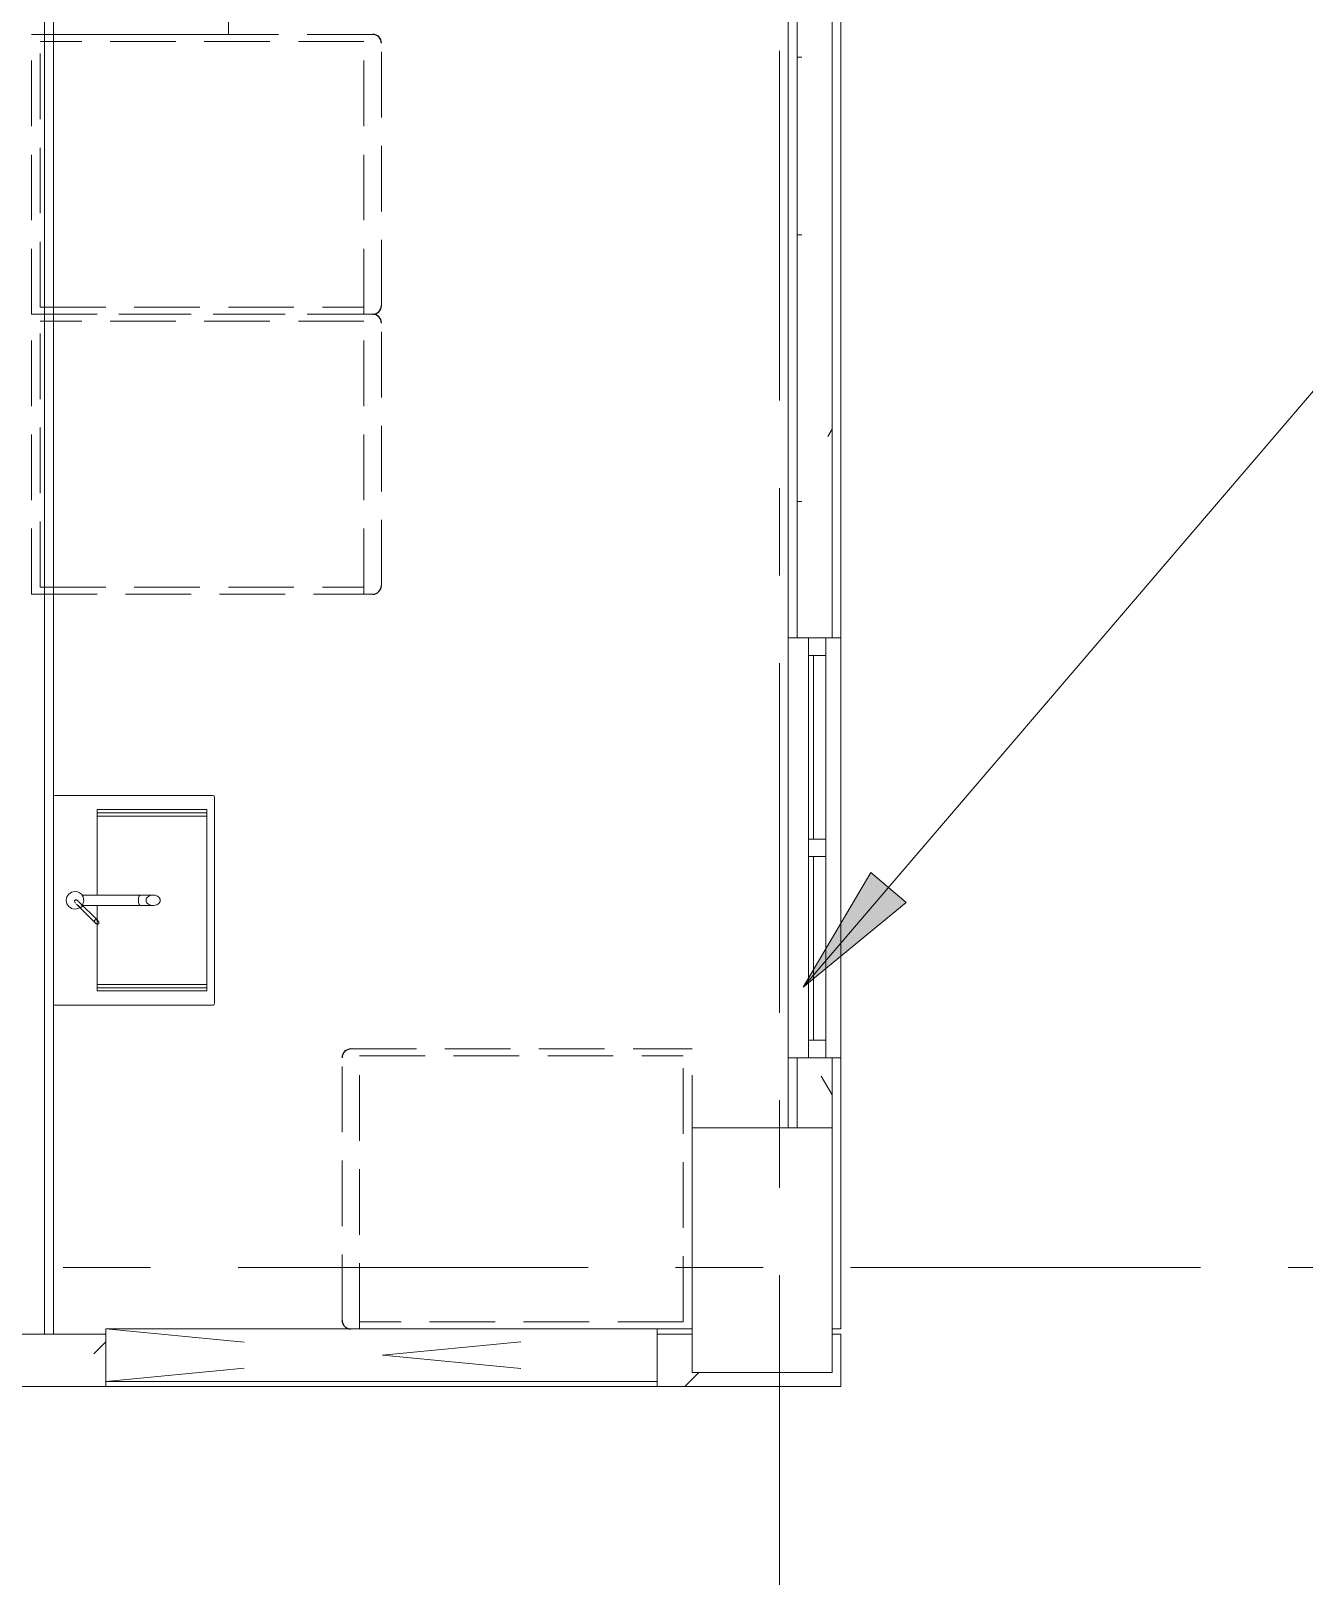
# Model space of a CAD drawing. Header units: millimetres. Extents: x -1834842 to 700335, y -490313101 to 518363.
# Drawn here: x -1236661 to -1233023, y 220288 to 224704 of the extents above; entities that cross this region are included whole.
import ezdxf

# ---------------------------------------------------------------- set-up
doc = ezdxf.new("R2010")
doc.units = ezdxf.units.MM
doc.header["$LTSCALE"] = 0.5
for name, pattern in [('Dash', [1587.5, 793.75, -793.75]), ('IDA - Grid Line', [3500, 2000, -500, 500, -500]), ('IDA - Hidden 065', [537.5, 375, -162.5])]:
    doc.linetypes.add(name, pattern=pattern)
for name, color, linetype, lineweight in [('0-1', 8, 'Continuous', 5), ('A-_ANOTTEXT_T', 7, 'Continuous', 9), ('A-_WALL----_H-1', 7, 'Continuous', 9), ('A-_WALLPRTN_E', 8, 'Continuous', 9), ('S-_COLN----_E-2', 7, 'Continuous', 9)]:
    doc.layers.add(name, color=color, linetype=linetype, lineweight=lineweight)
doc.layers.add('0-LOWER ROOF', color=7, linetype='Continuous')
for name, color, linetype, lineweight, true_color in [('A-_DETA----_E-2', 6, 'IDA - Hidden 065', 9, 0xff00ff), ('A-_DETA----_E-3', 6, 'Continuous', 25, 0xff00ff), ('A-_FLOR----_E', 6, 'Continuous', 9, 0xff00ff), ('A-_GENM----_M', 6, 'Continuous', 9, 0xff00ff), ('A-_WALL----_E', 6, 'Continuous', 9, 0xff00ff), ('A-_WALL----_E-1', 6, 'Continuous', 18, 0xff00ff), ('A-_WALL----_H-2', 9, 'Continuous', 9, 0x808080), ('A-_WALLPRTN_E-1', 6, 'Continuous', 18, 0xff00ff), ('A-_WIND----_E', 6, 'Continuous', 9, 0xff00ff), ('A-_WIND----_H', 6, 'Dash', 9, 0xff00ff), ('M-_SANIFIXR_E', 6, 'Continuous', 9, 0xff00ff), ('S-_ANOTGRID_E-1', 9, 'IDA - Grid Line', 9, 0x808080)]:
    doc.layers.add(name, color=color, linetype=linetype, lineweight=lineweight, true_color=true_color)

# ---------------------------------------------------------------- blocks, each defined once
blk = doc.blocks.new('1599_DB_A_BLK3_1STGD_R21_rvt-2-BLK 2 LOWER ROOF PLAN')
at = {"layer": 'A-_DETA----_E-2', "color": 8}
for p, q in [((-161923.9, -126427.4), (-162898.9, -126427.4)), ((-162898.9, -127227.4), (-162898.9, -126427.4)), ((-161948.9, -126447.4), (-162873.9, -126447.4)), ((-162873.9, -127207.4), (-162873.9, -126447.4)), ((-161948.9, -127227.4), (-161948.9, -126427.4)), ((-161898.9, -127202.4), (-161898.9, -126452.4)), ((-162898.9, -127227.4), (-161923.9, -127227.4)), ((-161923.9, -127227.4), (-162898.9, -127227.4)), ((-162898.9, -128027.4), (-162898.9, -127227.4)), ((-162873.9, -127207.4), (-161948.9, -127207.4)), ((-161948.9, -128027.4), (-161948.9, -127227.4)), ((-161948.9, -127247.4), (-162873.9, -127247.4)), ((-162873.9, -128007.4), (-162873.9, -127247.4)), ((-161898.9, -128002.4), (-161898.9, -127252.4)), ((-162898.9, -128027.4), (-161923.9, -128027.4)), ((-162873.9, -128007.4), (-161948.9, -128007.4)), ((-162011.4, -130102.4), (-162011.4, -129352.4)), ((-161986.4, -129327.4), (-161011.4, -129327.4)), ((-161961.4, -130127.4), (-161961.4, -129327.4)), ((-161961.4, -129347.4), (-161036.4, -129347.4)), ((-161036.4, -130107.4), (-161036.4, -129347.4)), ((-161011.4, -130127.4), (-161011.4, -129327.4)), ((-161036.4, -130107.4), (-161961.4, -130107.4)), ((-161011.4, -130127.4), (-161986.4, -130127.4))]:
    blk.add_line(p, q, dxfattribs=at)
at = {"layer": 'A-_DETA----_E-3', "color": 8}
for centre, start, end in [((-161923.9, -126452.4), 0, 90), ((-161923.9, -127202.4), 270, 0), ((-161923.9, -127252.4), 0, 90), ((-161923.9, -128002.4), 270, 0), ((-161986.4, -129352.4), 90, 180), ((-161986.4, -130102.4), 180, 270)]:
    blk.add_arc(centre, 25, start, end, dxfattribs=at)
at = {"layer": 'A-_FLOR----_E', "color": 8}
for p, q in [((-160711.4, -128152.4), (-160711.4, -124302.4)), ((-160711.4, -129552.4), (-160711.4, -129352.4)), ((-162986.4, -130142.4), (-162686.4, -130142.4)), ((-161111.4, -130142.4), (-161011.4, -130142.4))]:
    blk.add_line(p, q, dxfattribs=at)
at = {"layer": 'A-_GENM----_M', "color": 8}
for p, q in [((-162836.4, -123577.4), (-162836.4, -126427.4)), ((-162336.4, -126427.4), (-162336.4, -123577.4)), ((-162836.4, -126427.4), (-162336.4, -126427.4))]:
    blk.add_line(p, q, dxfattribs=at)
at = {"layer": 'A-_WALL----_E', "color": 8}
for p, q in [((-160611.4, -121127.4), (-160611.4, -128152.4)), ((-160711.4, -124302.4), (-160711.4, -128152.4)), ((-160736.4, -129352.4), (-160736.4, -128152.4)), ((-160736.4, -128152.4), (-160586.4, -128152.4)), ((-160586.4, -128152.4), (-160586.4, -129352.4)), ((-160586.4, -129352.4), (-160736.4, -129352.4)), ((-160711.4, -129352.4), (-160711.4, -129552.4)), ((-160611.4, -129352.4), (-160611.4, -130127.4)), ((-162961.4, -130142.4), (-162861.4, -130142.4)), ((-162861.4, -130142.4), (-162836.4, -130142.4))]:
    blk.add_line(p, q, dxfattribs=at)
at = {"layer": 'A-_WALL----_E-1', "color": 8}
for p, q in [((-160586.4, -128152.4), (-160586.4, -121127.4)), ((-160736.4, -124302.4), (-160736.4, -128152.4)), ((-160736.4, -128152.4), (-160586.4, -128152.4)), ((-160586.4, -129352.4), (-160736.4, -129352.4)), ((-160736.4, -129352.4), (-160736.4, -129552.4)), ((-160586.4, -130127.4), (-160586.4, -129352.4)), ((-160611.4, -130127.4), (-160586.4, -130127.4))]:
    blk.add_line(p, q, dxfattribs=at)
at = {"layer": 'A-_WALL----_H-1', "color": 8}
for p, q in [((-160711.4, -126492), (-160698.2, -126492)), ((-160711.4, -127000), (-160698.2, -127000)), ((-160611.4, -127555.9), (-160623.1, -127576.3)), ((-160711.4, -127762), (-160698.2, -127762)), ((-160611.4, -129458), (-160642.2, -129404.7))]:
    blk.add_line(p, q, dxfattribs=at)
at = {"layer": 'A-_WALL----_H-2', "color": 8}
for p, q in [((-162720.6, -130198.7), (-162686.4, -130164.5)), ((-161032.2, -130292.4), (-160992.2, -130252.4)), ((-160586.7, -130292.4), (-160586.4, -130292))]:
    blk.add_line(p, q, dxfattribs=at)
at = {"layer": 'A-_WALLPRTN_E', "color": 8}
for p, q in [((-162686.4, -130292.4), (-162686.4, -130142.4)), ((-161111.4, -130142.4), (-161111.4, -130292.4)), ((-161111.4, -130292.4), (-162686.4, -130292.4))]:
    blk.add_line(p, q, dxfattribs=at)
at = {"layer": 'A-_WALLPRTN_E-1', "color": 8}
for p, q in [((-162861.4, -130142.4), (-162861.4, -123602.4)), ((-162861.4, -123602.4), (-162861.4, -130142.4)), ((-162836.4, -130142.4), (-162836.4, -123602.4)), ((-162686.4, -130142.4), (-162836.4, -130142.4)), ((-162686.4, -130292.4), (-162686.4, -130142.4)), ((-161011.4, -130142.4), (-161111.4, -130142.4)), ((-161111.4, -130142.4), (-161111.4, -130292.4)), ((-160586.4, -130142.4), (-160611.4, -130142.4)), ((-160586.4, -130292.4), (-160586.4, -130142.4)), ((-166511.4, -130292.4), (-162686.4, -130292.4)), ((-161111.4, -130292.4), (-160586.4, -130292.4))]:
    blk.add_line(p, q, dxfattribs=at)
at = {"layer": 'A-_WIND----_E', "color": 8}
for p, q in [((-160679.2, -128152.4), (-160679.2, -128202.4)), ((-160629.2, -128152.4), (-160679.2, -128152.4)), ((-160629.2, -128202.4), (-160629.2, -128152.4)), ((-160679.2, -128202.4), (-160629.2, -128202.4)), ((-160679.2, -128202.4), (-160679.2, -129302.4)), ((-160679.2, -128202.4), (-160629.2, -128202.4)), ((-160679.2, -129302.4), (-160679.2, -128202.4)), ((-160629.2, -128202.4), (-160679.2, -128202.4)), ((-160664.2, -128727.4), (-160664.2, -128202.4)), ((-160664.2, -128202.4), (-160629.2, -128202.4)), ((-160629.2, -128202.4), (-160629.2, -128727.4)), ((-160629.2, -129302.4), (-160629.2, -128202.4)), ((-160629.2, -128202.4), (-160629.2, -129302.4)), ((-160664.2, -128677.4), (-160664.2, -128252.4)), ((-160629.2, -128252.4), (-160629.2, -128677.4)), ((-160629.2, -128727.4), (-160679.2, -128727.4)), ((-160679.2, -128727.4), (-160679.2, -128777.4)), ((-160679.2, -128727.4), (-160679.2, -128777.4)), ((-160629.2, -128727.4), (-160664.2, -128727.4)), ((-160629.2, -128777.4), (-160629.2, -128727.4)), ((-160629.2, -128777.4), (-160629.2, -128727.4)), ((-160679.2, -128777.4), (-160629.2, -128777.4)), ((-160664.2, -129302.4), (-160664.2, -128777.4)), ((-160664.2, -128777.4), (-160629.2, -128777.4)), ((-160629.2, -128777.4), (-160629.2, -129302.4)), ((-160664.2, -129252.4), (-160664.2, -128827.4)), ((-160629.2, -128827.4), (-160629.2, -129252.4)), ((-160629.2, -129302.4), (-160679.2, -129302.4)), ((-160679.2, -129302.4), (-160679.2, -129352.4)), ((-160629.2, -129302.4), (-160679.2, -129302.4)), ((-160629.2, -129302.4), (-160679.2, -129302.4)), ((-160629.2, -129302.4), (-160664.2, -129302.4)), ((-160629.2, -129352.4), (-160629.2, -129302.4)), ((-160679.2, -129352.4), (-160629.2, -129352.4)), ((-162686.4, -130127.4), (-161111.4, -130127.4)), ((-162686.4, -130277.4), (-162686.4, -130127.4)), ((-162686.4, -130277.4), (-162686.4, -130127.4)), ((-161111.4, -130127.4), (-161111.4, -130277.4)), ((-161111.4, -130277.4), (-161111.4, -130127.4)), ((-161111.4, -130277.4), (-162686.4, -130277.4))]:
    blk.add_line(p, q, dxfattribs=at)
at = {"layer": 'A-_WIND----_H', "color": 8}
for p, q in [((-162686.4, -130127.4), (-161111.4, -130277.4)), ((-162686.4, -130277.4), (-161111.4, -130127.4))]:
    blk.add_line(p, q, dxfattribs=at)
at = {"layer": 'M-_SANIFIXR_E', "color": 8}
for p, q in [((-162836.4, -128607.4), (-162836.4, -129197.4)), ((-162381.4, -128602.4), (-162831.4, -128602.4)), ((-162381.4, -128602.4), (-162831.4, -128602.4)), ((-162376.4, -129197.4), (-162376.4, -128607.4)), ((-162711.4, -128888.3), (-162711.4, -128643.3)), ((-162711.4, -128643.3), (-162397.8, -128643.3)), ((-162397.8, -128652.4), (-162711.4, -128652.4)), ((-162397.8, -128652.4), (-162711.4, -128652.4)), ((-162397.8, -128643.3), (-162397.8, -129161.5)), ((-162711.4, -128888.3), (-162711.4, -128661.5)), ((-162397.8, -128661.5), (-162711.4, -128661.5)), ((-162397.8, -128661.5), (-162397.8, -129143.3)), ((-162775.6, -128905.2), (-162775.8, -128904)), ((-162775.2, -128906.5), (-162775.6, -128905.2)), ((-162774.6, -128907.9), (-162775.2, -128906.5)), ((-162773.7, -128909.3), (-162774.6, -128907.9)), ((-162772.7, -128910.8), (-162773.7, -128909.3)), ((-162772.8, -128900.9), (-162771.5, -128901.2)), ((-162771.5, -128901.2), (-162770, -128901.7)), ((-162770.3, -128913.6), (-162716.2, -128967.6)), ((-162770, -128901.7), (-162768.5, -128902.4)), ((-162768.5, -128902.4), (-162766.9, -128903.4)), ((-162766.9, -128903.4), (-162765.2, -128904.6)), ((-162760.1, -128922.9), (-162765.8, -128917.1)), ((-162765.8, -128917.1), (-162756.5, -128926.5)), ((-162765.2, -128904.6), (-162763.7, -128906)), ((-162763.7, -128906), (-162762.2, -128907.5)), ((-162709.1, -128960.5), (-162763.2, -128906.5)), ((-162762.2, -128907.5), (-162760.9, -128909.1)), ((-162758.6, -128924.3), (-162752.4, -128918.1)), ((-162586.3, -128887.4), (-162754.4, -128887.4)), ((-162754, -128917.4), (-162586.3, -128917.4)), ((-162711.4, -129161.5), (-162711.4, -128916.5)), ((-162711.4, -129143.3), (-162711.4, -128916.5)), ((-162551.3, -128887.4), (-162586.3, -128887.4)), ((-162586.3, -128917.4), (-162551.3, -128917.4)), ((-162571.6, -128902.4), (-162571.2, -128899.3)), ((-162571.2, -128905.5), (-162571.6, -128902.4)), ((-162571.2, -128899.3), (-162569.9, -128896.3)), ((-162569.9, -128908.5), (-162571.2, -128905.5)), ((-162569.9, -128896.3), (-162567.8, -128893.6)), ((-162567.8, -128911.2), (-162569.9, -128908.5)), ((-162567.8, -128893.6), (-162564.9, -128891.2)), ((-162564.9, -128913.5), (-162567.8, -128911.2)), ((-162564.9, -128891.2), (-162561.5, -128889.4)), ((-162561.5, -128915.4), (-162564.9, -128913.5)), ((-162561.5, -128889.4), (-162557.6, -128888.1)), ((-162557.6, -128916.6), (-162561.5, -128915.4)), ((-162557.6, -128888.1), (-162553.4, -128887.5)), ((-162553.4, -128917.3), (-162557.6, -128916.6)), ((-162553.4, -128887.5), (-162549.1, -128887.5)), ((-162549.1, -128917.3), (-162553.4, -128917.3)), ((-162549.1, -128887.5), (-162545, -128888.1)), ((-162545, -128916.6), (-162549.1, -128917.3)), ((-162545, -128888.1), (-162541.1, -128889.4)), ((-162541.1, -128915.4), (-162545, -128916.6)), ((-162541.1, -128889.4), (-162537.6, -128891.2)), ((-162537.6, -128913.5), (-162541.1, -128915.4)), ((-162537.6, -128891.2), (-162534.8, -128893.6)), ((-162534.8, -128911.2), (-162537.6, -128913.5)), ((-162534.8, -128893.6), (-162532.7, -128896.3)), ((-162532.7, -128908.5), (-162534.8, -128911.2)), ((-162532.7, -128896.3), (-162531.4, -128899.3)), ((-162531.4, -128905.5), (-162532.7, -128908.5)), ((-162531.4, -128899.3), (-162530.9, -128902.4)), ((-162530.9, -128902.4), (-162531.4, -128905.5)), ((-162719.1, -128961.6), (-162718.9, -128960.5)), ((-162718.9, -128962.8), (-162719.1, -128961.6)), ((-162718.9, -128960.5), (-162718.6, -128959.6)), ((-162718.6, -128964.1), (-162718.9, -128962.8)), ((-162718.6, -128959.6), (-162718, -128958.8)), ((-162718, -128965.3), (-162718.6, -128964.1)), ((-162718, -128958.8), (-162717.2, -128958.2)), ((-162717.2, -128966.5), (-162718, -128965.3)), ((-162717.2, -128958.2), (-162716.2, -128957.8)), ((-162716.2, -128967.6), (-162717.2, -128966.5)), ((-162716.2, -128957.8), (-162715.1, -128957.7)), ((-162715.1, -128957.7), (-162713.9, -128957.8)), ((-162713.9, -128957.8), (-162712.7, -128958.2)), ((-162712.7, -128958.2), (-162711.4, -128958.8)), ((-162711.4, -128958.8), (-162710.3, -128959.6)), ((-162710.3, -128959.6), (-162709.1, -128960.5)), ((-162709.1, -128960.5), (-162708.2, -128961.6)), ((-162708.2, -128961.6), (-162707.4, -128962.8)), ((-162707.4, -128962.8), (-162706.8, -128964.1)), ((-162706.8, -128964.1), (-162706.4, -128965.3)), ((-162706.4, -128965.3), (-162706.3, -128966.5)), ((-162706.3, -128966.5), (-162706.4, -128967.6)), ((-162715.1, -128968.6), (-162716.2, -128967.6)), ((-162713.9, -128969.4), (-162715.1, -128968.6)), ((-162712.7, -128970), (-162713.9, -128969.4)), ((-162711.4, -128970.3), (-162712.7, -128970)), ((-162710.2, -128970.5), (-162711.4, -128970.3)), ((-162709.1, -128970.3), (-162710.2, -128970.5)), ((-162708.2, -128970), (-162709.1, -128970.3)), ((-162707.4, -128969.4), (-162708.2, -128970)), ((-162706.8, -128968.6), (-162707.4, -128969.4)), ((-162706.4, -128967.6), (-162706.8, -128968.6)), ((-162397.8, -129143.3), (-162711.4, -129143.3)), ((-162397.8, -129152.4), (-162711.4, -129152.4)), ((-162397.8, -129152.4), (-162711.4, -129152.4)), ((-162397.8, -129161.5), (-162711.4, -129161.5)), ((-162831.4, -129202.4), (-162381.4, -129202.4))]:
    blk.add_line(p, q, dxfattribs=at)
for centre, radius, start, end in [((-162831.4, -128607.4), 5, 90, 180), ((-162381.4, -128607.4), 5, 0, 90), ((-162774.4, -128902.4), 25, 90, 270), ((-162774.4, -128902.4), 25, 90, 270), ((-162774.4, -128902.4), 25, 325.2139, 90), ((-162774.4, -128902.4), 25, 270, 304.8918), ((-162774.4, -128902.4), 25, 316.7539, 325.2769), ((-162831.4, -129197.4), 5, 180, 270), ((-162381.4, -129197.4), 5, 270, 0)]:
    blk.add_arc(centre, radius, start, end, dxfattribs=at)
for centre, major_axis, ratio, start_param, end_param in [((-162772.9, -128903.8), (-3.54, -3.54), 0.422618, 4.712389, 5.155867), ((-162772.9, -128903.8), (-3.54, -3.54), 0.422618, 4.268911, 4.712389), ((-162586.3, -128902.4), (0, 15), 0.481984, 6.021386, 7.853982), ((-162586.3, -128902.4), (0, 15), 0.481984, 6.021386, 7.853982), ((-162586.3, -128902.4), (0, 15), 0.481984, 1.570796, 3.403392), ((-162586.3, -128902.4), (0, -15), 0.481984, 4.712389, 6.544985)]:
    blk.add_ellipse(centre, major_axis=major_axis, ratio=ratio, start_param=start_param, end_param=end_param, dxfattribs=at)
for points, knots in [([(-162833.9, -128603.1), (-162834, -128603.1), (-162834.1, -128603.2), (-162834.5, -128603.4), (-162834.8, -128603.7), (-162835.2, -128604.1), (-162835.6, -128604.6), (-162835.8, -128605.1), (-162836, -128605.4), (-162836, -128605.5)], [0.2857143, 0.2857143, 0.2857143, 0.2857143, 0.3214286, 0.3571429, 0.4285714, 0.5, 0.5714286, 0.6785714, 0.7142857, 0.7142857, 0.7142857, 0.7142857]), ([(-162376.8, -128605.5), (-162376.9, -128605.2), (-162377.1, -128604.7), (-162377.5, -128604.1), (-162377.9, -128603.7), (-162378.3, -128603.4), (-162378.6, -128603.2), (-162378.8, -128603.1), (-162378.8, -128603.1)], [0.2857143, 0.2857143, 0.2857143, 0.2857143, 0.4285714, 0.5, 0.5714286, 0.6428571, 0.6785714, 0.7142857, 0.7142857, 0.7142857, 0.7142857]), ([(-162751.3, -128892.7), (-162751.4, -128892.5), (-162751.5, -128892.2), (-162751.8, -128891.7), (-162752.2, -128890.8), (-162752.6, -128890.1), (-162752.8, -128889.7)], [0.2222222, 0.2222222, 0.2222222, 0.2222222, 0.2361111, 0.25, 0.2777778, 0.3333333, 0.3333333, 0.3333333, 0.3333333]), ([(-162752.8, -128915), (-162752.6, -128914.6), (-162752.2, -128914), (-162751.8, -128913.1), (-162751.5, -128912.5), (-162751.4, -128912.2), (-162751.3, -128912.1)], [0.6666667, 0.6666667, 0.6666667, 0.6666667, 0.7222222, 0.75, 0.7638889, 0.7777778, 0.7777778, 0.7777778, 0.7777778])]:
    blk.add_open_spline(points, degree=3, knots=knots, dxfattribs=at)
for points in [[(-162836, -129199.2), (-162835.9, -129199.5), (-162835.6, -129200.1), (-162835.2, -129200.7), (-162834.9, -129200.9)], [(-162834.9, -129200.9), (-162834.7, -129201.2), (-162834.1, -129201.6), (-162833.5, -129201.9), (-162833.2, -129202)], [(-162379.5, -129202), (-162379.2, -129201.9), (-162378.6, -129201.6), (-162378.1, -129201.2), (-162377.8, -129200.9)], [(-162377.8, -129200.9), (-162377.6, -129200.7), (-162377.2, -129200.1), (-162376.8, -129199.5), (-162376.7, -129199.2)]]:
    blk.add_open_spline(points, degree=3, dxfattribs=at)
at = {"layer": 'S-_COLN----_E-2', "color": 8}
for p, q in [((-160611.4, -129552.4), (-161011.4, -129552.4)), ((-161011.4, -129552.4), (-161011.4, -130252.4)), ((-160611.4, -130252.4), (-160611.4, -129552.4)), ((-161011.4, -130252.4), (-160611.4, -130252.4))]:
    blk.add_line(p, q, dxfattribs=at)
blk = doc.blocks.new('BLK2-LOWER ROOF')
at = {"layer": 'A-_ANOTTEXT_T'}
blk.add_hatch(color=8, dxfattribs=at).paths.add_polyline_path([(-71397.3, -129150.8), (-71103.4, -128908.8), (-71203.9, -128822.9)])
at = {"layer": 'A-_ANOTTEXT_T', "color": 8}
for p, q in [((-71397.3, -129150.8), (-69361.2, -126769.9)), ((-71103.4, -128908.8), (-71203.9, -128822.9)), ((-71397.3, -129150.8), (-71103.4, -128908.8))]:
    blk.add_line(p, q, dxfattribs=at)
at = {"layer": 'A-_ANOTTEXT_T'}
blk.add_line((-71203.9, -128822.9), (-71397.3, -129150.8), dxfattribs=at)
at = {"layer": 'S-_ANOTGRID_E-1'}
for p, q in [((-71464.8, -19724.1), (-71464.8, -132449.9)), ((-85262, -129952.4), (-54403.5, -129952.4))]:
    blk.add_line(p, q, dxfattribs=at)
at = {"layer": '0-1'}
blk.add_blockref('1599_DB_A_BLK3_1STGD_R21_rvt-2-BLK 2 LOWER ROOF PLAN', (89296.6, 0), dxfattribs=at)

msp = doc.modelspace()

# ---------------------------------------------------------------- block references
at = {"layer": '0-LOWER ROOF', "color": 6}
msp.add_blockref('BLK2-LOWER ROOF', (-1163057.1, 351121.7), dxfattribs=at)

doc.saveas('drawing.dxf')
